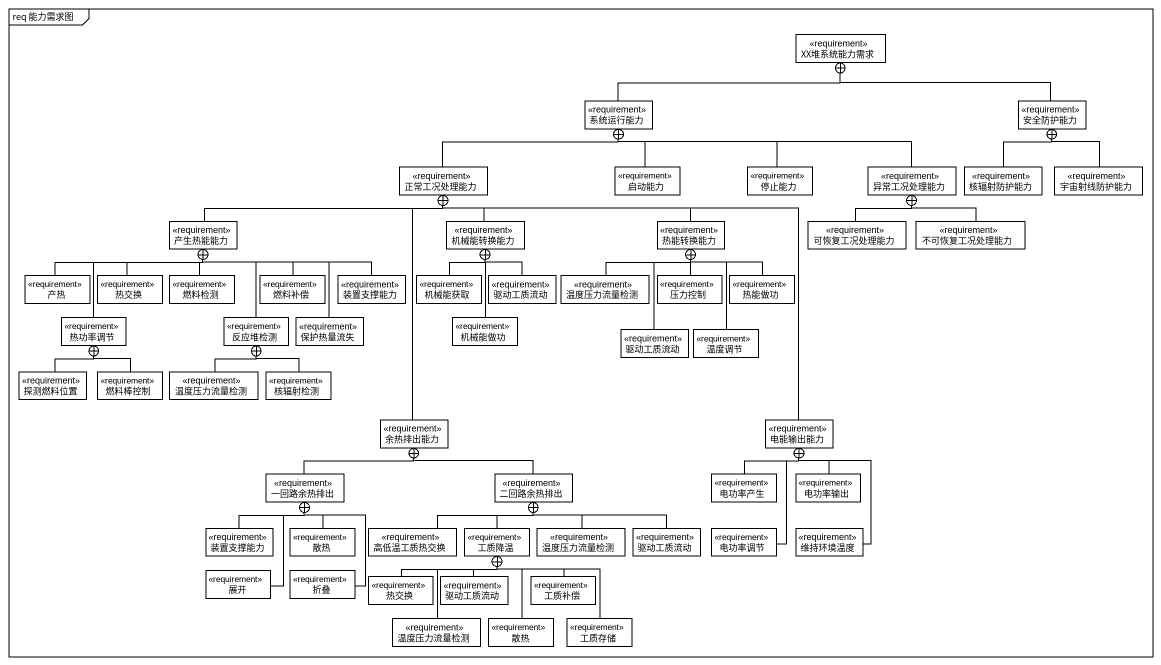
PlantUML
@startuml
mainframe req 能力需求图
hide circle
hide empty members
class XX堆系统能力需求 <<requirement>>
class 系统运行能力 <<requirement>>
class 安全防护能力 <<requirement>>
class 正常工况处理能力 <<requirement>>
class 启动能力 <<requirement>>
class 停止能力 <<requirement>>
class 异常工况处理能力 <<requirement>>
class 核辐射防护能力 <<requirement>>
class 宇宙射线防护能力 <<requirement>>
class 产生热能能力 <<requirement>>
class 机械能转换能力 <<requirement>>
class 热能转换能力 <<requirement>>
class 可恢复工况处理能力 <<requirement>>
class 不可恢复工况处理能力 <<requirement>>
class 产热 <<requirement>>
class 热交换 <<requirement>>
class 燃料检测 <<requirement>>
class 燃料补偿 <<requirement>>
class 装置支撑能力 <<requirement>>
class 机械能获取 <<requirement>>
class 驱动工质流动 <<requirement>>
class 温度压力流量检测 <<requirement>>
class 压力控制 <<requirement>>
class 热能做功 <<requirement>>
class 热功率调节 <<requirement>>
class 反应堆检测 <<requirement>>
class 保护热量流失 <<requirement>>
class 机械能做功 <<requirement>>
class "驱动工质流动" as 驱动工质流动_2 <<requirement>>
class 温度调节 <<requirement>>
class 探测燃料位置 <<requirement>>
class 燃料棒控制 <<requirement>>
class "温度压力流量检测" as 温度压力流量检测_2 <<requirement>>
class 核辐射检测 <<requirement>>
class 余热排出能力 <<requirement>>
class 电能输出能力 <<requirement>>
class 一回路余热排出 <<requirement>>
class 二回路余热排出 <<requirement>>
class 电功率产生 <<requirement>>
class 电功率输出 <<requirement>>
class "装置支撑能力" as 装置支撑能力_2 <<requirement>>
class 散热 <<requirement>>
class 高低温工质热交换 <<requirement>>
class 工质降温 <<requirement>>
class "温度压力流量检测" as 温度压力流量检测_3 <<requirement>>
class "驱动工质流动" as 驱动工质流动_3 <<requirement>>
class 电功率调节 <<requirement>>
class 维持环境温度 <<requirement>>
class 展开 <<requirement>>
class 折叠 <<requirement>>
class "热交换" as 热交换_2 <<requirement>>
class "驱动工质流动" as 驱动工质流动_4 <<requirement>>
class 工质补偿 <<requirement>>
class "温度压力流量检测" as 温度压力流量检测_4 <<requirement>>
class "散热" as 散热_2 <<requirement>>
class 工质存储 <<requirement>>
系统运行能力 -right-+ XX堆系统能力需求
安全防护能力 -left-+ XX堆系统能力需求
正常工况处理能力 -right-+ 系统运行能力
启动能力 -up-+ 系统运行能力
停止能力 -left-+ 系统运行能力
异常工况处理能力 -left-+ 系统运行能力
核辐射防护能力 -up-+ 安全防护能力
宇宙射线防护能力 -up-+ 安全防护能力
产生热能能力 -right-+ 正常工况处理能力
机械能转换能力 -up-+ 正常工况处理能力
热能转换能力 -left-+ 正常工况处理能力
可恢复工况处理能力 -up-+ 异常工况处理能力
不可恢复工况处理能力 -up-+ 异常工况处理能力
产热 -right-+ 产生热能能力
热交换 -up-+ 产生热能能力
燃料检测 -up-+ 产生热能能力
燃料补偿 -up-+ 产生热能能力
装置支撑能力 -left-+ 产生热能能力
机械能获取 -up-+ 机械能转换能力
驱动工质流动 -up-+ 机械能转换能力
温度压力流量检测 -up-+ 热能转换能力
压力控制 -up-+ 热能转换能力
热能做功 -up-+ 热能转换能力
热功率调节 -up-+ 产生热能能力
反应堆检测 -up-+ 产生热能能力
保护热量流失 -up-+ 产生热能能力
机械能做功 -up-+ 机械能转换能力
驱动工质流动_2 -up-+ 热能转换能力
温度调节 -up-+ 热能转换能力
探测燃料位置 -up-+ 热功率调节
燃料棒控制 -up-+ 热功率调节
温度压力流量检测_2 -up-+ 反应堆检测
核辐射检测 -up-+ 反应堆检测
余热排出能力 -up-+ 正常工况处理能力
电能输出能力 -up-+ 正常工况处理能力
一回路余热排出 -right-+ 余热排出能力
二回路余热排出 -left-+ 余热排出能力
电功率产生 -up-+ 电能输出能力
电功率输出 -up-+ 电能输出能力
装置支撑能力_2 -up-+ 一回路余热排出
散热 -up-+ 一回路余热排出
高低温工质热交换 -right-+ 二回路余热排出
工质降温 -up-+ 二回路余热排出
温度压力流量检测_3 -up-+ 二回路余热排出
驱动工质流动_3 -left-+ 二回路余热排出
电功率调节 -up-+ 电能输出能力
维持环境温度 -up-+ 电能输出能力
展开 -up-+ 一回路余热排出
折叠 -up-+ 一回路余热排出
热交换_2 -right-+ 工质降温
驱动工质流动_4 -up-+ 工质降温
工质补偿 -up-+ 工质降温
温度压力流量检测_4 -up-+ 工质降温
散热_2 -up-+ 工质降温
工质存储 -up-+ 工质降温
@enduml
